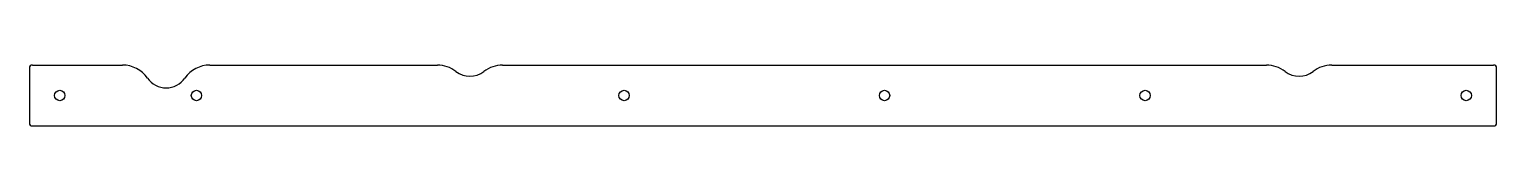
# Model space of a CAD drawing. Header units: millimetres. Extents: x -282 to 202, y -160 to -140.
import ezdxf

# ---------------------------------------------------------------- set-up
doc = ezdxf.new("R2010")
doc.units = ezdxf.units.MM

msp = doc.modelspace()

# ---------------------------------------------------------------- linework, layer by layer
at = {"color": 7, "linetype": 'Continuous', "lineweight": 25}
for p, q in [((-280.5, -140), (-250.83, -140)), ((-222.1, -140), (-147.2, -140)), ((-125.73, -140), (125.73, -140)), ((147.2, -140), (200.5, -140)), ((-281.5, -141), (-281.5, -159)), ((201.5, -159), (201.5, -141)), ((-280.5, -160), (200.5, -160))]:
    msp.add_line(p, q, dxfattribs=at)
for centre in [(-271.5, -150), (-226.5, -150), (-85.75, -150), (0, -150), (85.75, -150), (191.5, -150)]:
    msp.add_circle(centre, 1.7, dxfattribs=at)
for centre, radius, start, end in [((-280.5, -141), 1, 90, 180), ((-250.83, -150), 10, 34.8499, 90), ((-222.1, -150), 10, 90, 145.1501), ((-147.2, -150), 10, 52.1713, 90), ((-125.73, -150), 10, 90, 127.8287), ((125.73, -150), 10, 52.1713, 90), ((147.2, -150), 10, 90, 127.8287), ((200.5, -141), 1, 360, 90), ((-236.46, -140), 7.5, 214.8499, 325.1501), ((-136.46, -136.18), 7.5, 232.1713, 307.8287), ((136.46, -136.18), 7.5, 232.1713, 307.8287), ((-280.5, -159), 1, 180, 270), ((200.5, -159), 1, 270, 0)]:
    msp.add_arc(centre, radius, start, end, dxfattribs=at)

doc.saveas('drawing.dxf')
